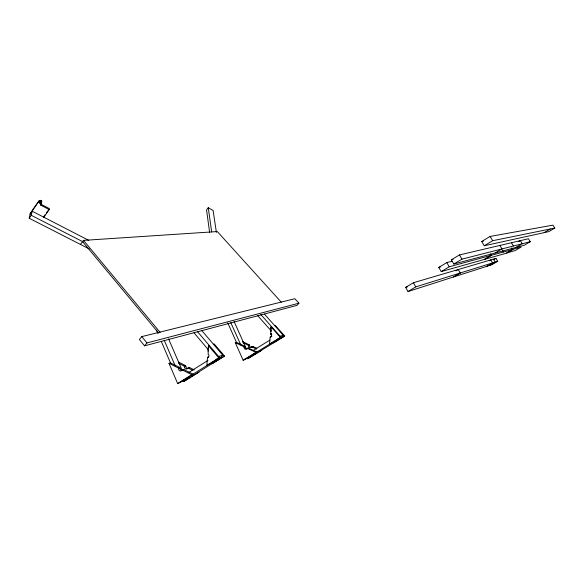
<?xml version="1.0" encoding="UTF-8"?>
<svg xmlns="http://www.w3.org/2000/svg" width="584" height="584" viewBox="0 0 584 584"><rect width="100%" height="100%" fill="white"/><g stroke="black" fill="none" stroke-linecap="round" stroke-linejoin="round"><path stroke-width="0.88" d="M248.032 348.159L257.128 352.006L256.055 352.378L247.514 348.385L246.908 348.59A1.788 1.526 75 0 1 244.068 347.261L243.703 346.604L235.301 342.684L236.411 342.333L244.798 346.246L245.171 346.903A1.788 1.526 75 0 0 247.404 348.779M256.58 349.049L251.959 346.903L251.354 347.1A1.774 1.518 74.9 0 1 248.536 345.786L248.222 345.166L242.864 342.669M251.456 347.407A1.767 1.511 74.9 0 1 249.609 345.436L249.244 344.786L242.433 341.625M207.641 365.183L206.86 365.445L207.502 357.488L208.656 356.846L208.313 357.123M209.233 345.421L208.452 345.655L208.116 354.152A1.562 1.299 76.1 0 1 207.875 357.101M270.166 343.932L269.574 344.137L270.158 337.238L271.1 336.654A1.358 1.175 74.7 0 0 271.874 336.172M271.633 326.69L271.042 326.865L270.728 334.282A1.358 1.183 74.7 0 1 270.509 336.851M208.013 351.137L208.495 345.706M270.64 331.654L271.086 326.909M43.756 217.284L49.246 209.59L49.421 208.634L41.099 204.312A0.825 0.679 9.1 0 1 40.763 203.487M49.246 209.59L40.902 205.261L41.099 204.312M40.902 205.261A0.825 0.679 9.1 0 1 40.603 204.363L41.515 202.407A1.518 1.248 9.4 0 0 41.033 200.553A1.518 1.248 9.4 0 0 38.894 201.042L30.339 213.189L29.2 218.255L89.264 248.915M40.836 201.495L41.033 200.553M40.603 204.363L40.8 203.414M88.812 240.404L32.2 211.218L30.12 214.153L38.894 201.042M29.2 218.255L31.295 215.313L32.2 211.218M182.916 370.139A2.044 1.679 76.2 0 0 183.208 369.774L183.829 369.541L193.267 374.234L191.859 374.731L182.442 370.03L181.77 370.249A2.051 1.679 76.2 0 1 179.821 370.847A2.051 1.679 76.2 0 1 178.646 368.687L178.237 367.935L168.995 363.321L170.448 362.868L179.675 367.467L180.084 368.219A2.044 1.679 76.2 0 0 182.551 370.395M192.924 370.402L188.252 368.088L187.588 368.3A2.029 1.664 76.1 0 1 184.486 366.759L184.142 366.051L178.726 363.365M188.698 368.205A2.022 1.664 76.1 0 0 188.99 367.84L189.669 367.628L194.319 369.935M251.828 347.29A1.767 1.511 74.9 0 0 252.427 346.743L253.04 346.553L256.88 348.334M43.442 217.022L44.939 214.927M46.435 212.832L47.925 210.729M80.446 244.411L83.505 240.374L217.314 231.556L281.305 302.213M216.401 232.395L213.116 210.539L208.262 207.736L206.546 209.89L209.627 232.417M141.781 336.61L139.401 339.53L144.569 345.845L297.022 305.359L298.928 303.198L294.84 298.716L141.781 336.61L146.964 342.925L298.928 303.198M144.569 345.845L146.964 342.925M188.8 372.504L207.955 360.379M168.995 363.321L177.697 383.651L191.859 374.731M206.86 365.445L219.613 357.634L197.458 331.602M219.613 357.634L177.697 383.651M224.497 356.058L211.846 363.796L224.497 356.058L214.189 343.969L213.423 344.202M253.054 350.553L269.888 340.1M235.301 342.684L243.185 360.343L256.055 352.378M269.574 344.137L281.006 337.224L260.763 314.477M281.006 337.224L243.185 360.343M274.823 325.762L275.407 325.587L284.715 336.026L247.653 358.744L261.486 350.473L260.435 350.845M284.715 336.026L273.363 342.881M405.661 287.394L413.363 282.751L495.962 258.391L497.729 261.296L492.005 264.661L408.041 291.518L405.661 287.394L407.391 286.868M511.781 247.82L512.81 249.492L506.649 253.127L441.241 271.589L438.774 267.414L446.767 262.588L451.987 261.267M451.352 259.822L459.462 254.931L528.44 238.746L530.279 241.703L524.315 245.214L453.848 264.019L451.352 259.822L453.082 259.391M481.698 241.506L490.078 236.447L552.938 225.139L554.8 228.081L548.763 231.629L484.275 245.747L481.698 241.506L483.486 241.156M453.848 264.019L461.981 259.135L522.271 243.747L516.037 247.419M408.041 291.518L415.764 286.883L497.729 261.296M441.241 271.589L449.249 266.779L491.516 255.237L490.677 253.85M484.275 245.747L492.677 240.703L554.8 228.081M455.994 270.845L458.221 269.523L460.287 272.983L453.622 276.94L460.28 272.983M495.093 252.93L501.977 248.85L499.846 245.375M491.516 255.237L484.72 259.267L491.516 255.237L512.81 249.492M518.789 241.564L520.351 240.644L522.264 243.754L530.279 241.703M489.326 260.778L490.786 259.916L492.597 262.895L486.742 266.341M493.816 259.654L495.962 258.391M511.964 249.821L506.576 253.003L515.241 250.551L521.147 247.076L512.737 249.368M544.135 232.644L550.347 228.986M489.407 265.486L495.195 262.085L493.407 259.143M180.383 381.929L185.427 379.907M185.442 380.016L179.697 382.403M244.769 359.211L250.025 357.043L244.959 359.248M182.091 381.279L186.435 379.746M246.966 358.291L250.281 357.116M197.596 372.716L198.976 372.242L183.544 381.564L220.022 358.605L215.876 359.992M277.619 339.319L280.765 338.267M216.343 359.167L220.489 357.788L222.767 355.16L218.642 356.517M278.05 338.596L281.196 337.545L283.262 335.231L280.123 336.26M181.806 370.168L183.763 369.526M187.617 368.227L189.603 367.606L188.252 368.088M246.937 348.517L248.565 348.013L247.514 348.385M251.383 347.035L252.982 346.531M182.398 370.015L183.887 369.562M251.959 346.903L253.025 346.546M178.646 368.687L180.084 368.219M184.486 366.759L185.887 366.299A2.022 1.664 76.1 0 0 187.924 368.584M244.068 347.261L245.171 346.903M248.536 345.786L249.609 345.436M178.237 367.935L179.675 367.467M184.077 366.015L185.486 365.562L185.887 366.299M243.703 346.604L244.798 346.246M248.171 345.137L249.244 344.786M207.495 357.539L208.276 357.291M270.158 337.238L271.1 336.654M270.465 333.924L271.049 333.69M270.502 334.026L271.064 333.741M270.575 334.157L271.275 334.077M270.684 334.26L271.202 334.004M438.774 267.414L440.526 266.946M178.616 362.153L185.486 365.562M31.295 215.313L83.037 241.842M264.457 314.119L284.138 336.223M271.042 326.865L280.422 337.421M257.522 315.448L271.407 331.106M201.568 330.288L223.745 356.306M208.452 345.655L218.847 357.89M194.049 332.865L208.13 349.48M83.505 240.374L160.177 332.442M82.578 241.623L158.571 332.989M511.445 242.718L513.438 245.966M502.357 250.047L503.539 251.996M490.078 236.447L492.677 240.703M459.462 254.931L461.981 259.135M446.767 262.588L449.249 266.779M413.363 282.751L415.764 286.883M234.074 321.448L246.317 348.765M230.782 322.609L240.783 344.969M227.76 322.886L236.688 342.881M168.542 338.771L182.201 370.475M164.206 340.209L175.339 366.139M156.417 330.055L157.848 333.391M161.425 341.742L170.732 363.452M208.262 207.736L211.685 231.994M38.697 201.984A1.526 1.256 9.3 0 1 40.836 201.495A1.526 1.256 9.3 0 1 41.318 203.349M41.114 201.765A0.839 0.694 9.4 0 1 39.5 201.801M40.646 200.991A0.839 0.694 9.4 0 1 40.975 201.239M271.589 334.274A1.358 1.175 74.7 0 1 271.823 334.537M39.551 203.049A0.847 0.694 9.3 0 0 40.924 202.706A0.847 0.694 9.3 0 0 39.807 201.874A0.847 0.694 9.3 0 0 39.551 203.049"/></g></svg>
